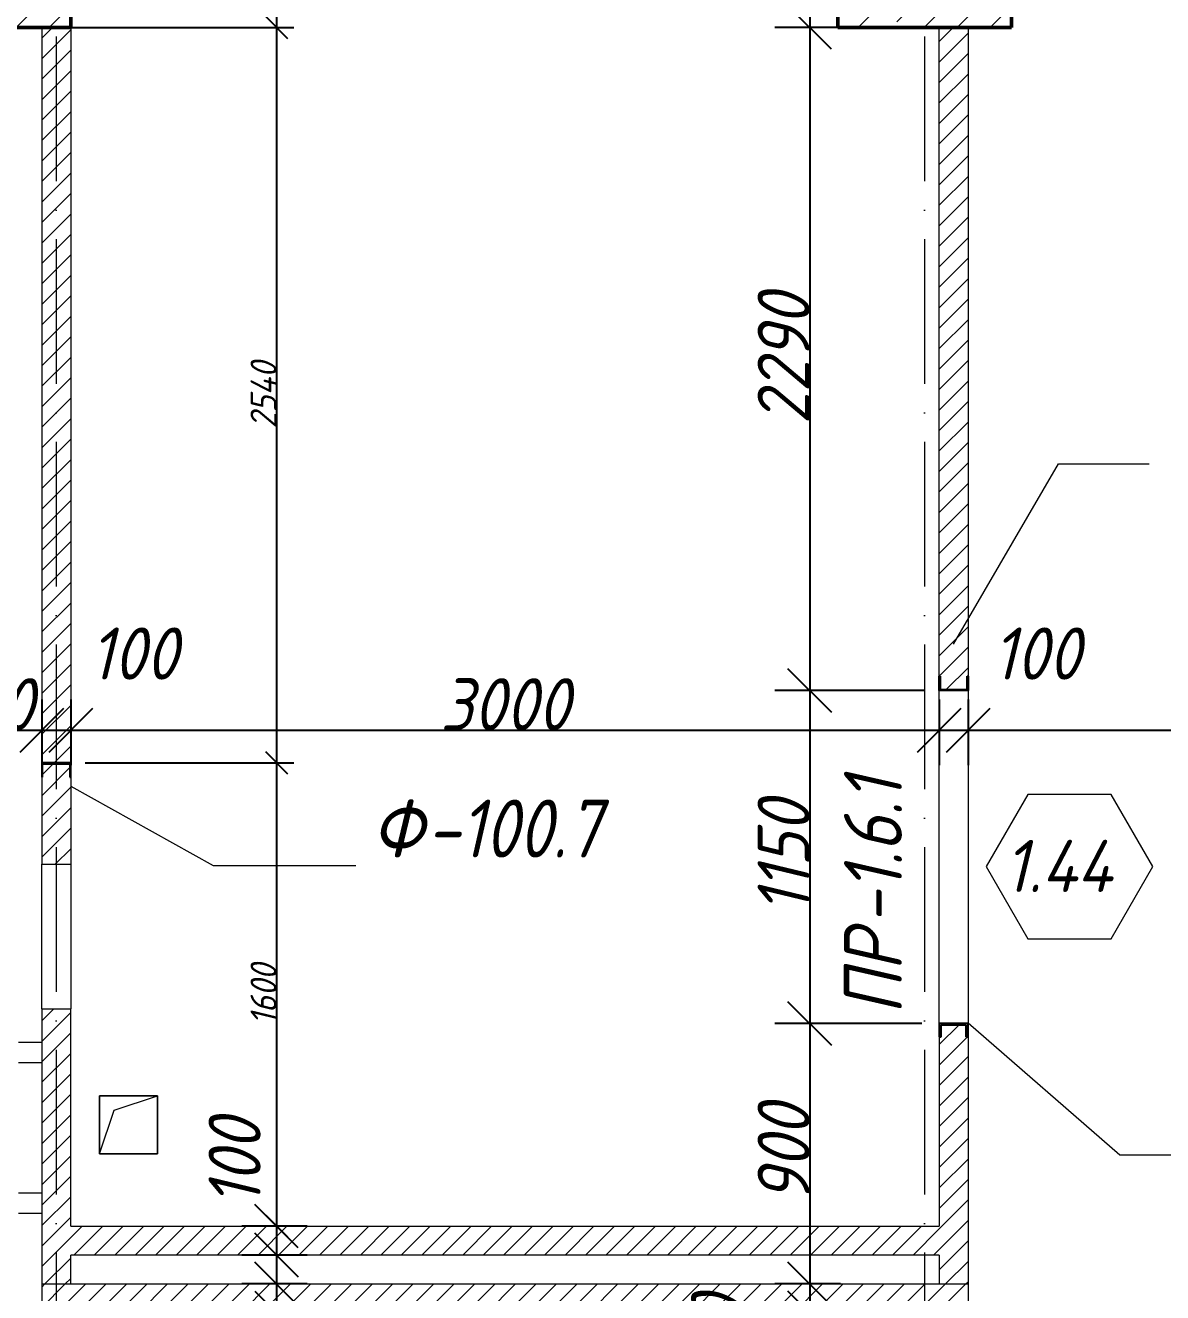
# Model space of a CAD drawing. Header units: millimetres. Extents: x -401725 to 250493, y 305116 to 802890.
# Drawn here: x -139157 to -135229, y 614468 to 618845 of the extents above; entities that cross this region are included whole.
import ezdxf

# ---------------------------------------------------------------- set-up
doc = ezdxf.new("R2010")
doc.units = ezdxf.units.MM
doc.linetypes.add('200_ШТРИХ_ш1п0_6_', pattern=[160, 100, -60])
doc.linetypes.add('50_200_ШТРИХ_1Т_ш5_п1_п1_', pattern=[700, 500, -100, 0, -100])
for name, color, linetype, lineweight in [('A-____-____-DIMS', 7, 'Continuous', 9), ('A-DOOR-____-IDEN', 7, 'Continuous', 9), ('A-FLOR-____-OTLN', 7, 'Continuous', 9), ('A-GENM-____-IDEN', 7, 'Continuous', 9), ('A-GENM-____-MCUT', 7, 'Continuous', 25), ('A-GENM-____-OTLN', 7, 'Continuous', 9), ('A-GENM-____-OTLN-1', 7, 'Continuous', 25), ('A-WALL-FNSH-MCUT-1', 7, 'Continuous', 9), ('S-COLS-____-MCUT', 7, 'Continuous', 50), ('S-COLS-____-OTLN', 7, 'Continuous', 9), ('S-GRID-____-OTLN-1', 7, '50_200_ШТРИХ_1Т_ш5_п1_п1_', 9)]:
    doc.layers.add(name, color=color, linetype=linetype, lineweight=lineweight)
for name, color, linetype, lineweight, true_color in [('A-DETL-____-OTLN-11', 7, '200_ШТРИХ_ш1п0_6_', 9, 0x000000), ('A-WALL-____-PATT-4', 9, 'Continuous', 9, 0x808080), ('I-WALL-____-OTLN-2', 7, 'Continuous', 9, 0x000000)]:
    doc.layers.add(name, color=color, linetype=linetype, lineweight=lineweight, true_color=true_color)
doc.styles.add('ISOCPEUR_I_10', font='isocpeui.ttf', dxfattribs={"width": 0.9, "height": 180})
doc.styles.add('ISOCPEUR_I_14', font='isocpeui.ttf', dxfattribs={"width": 0.9, "height": 180})
doc.styles.add('ISOCPEUR_I_2', font='isocpeui.ttf', dxfattribs={"width": 0.85, "height": 2.3})
doc.styles.add('ISOCPEUR_I_7', font='isocpeui.ttf', dxfattribs={"width": 0.9, "height": 90})
doc.dimstyles.new('ISO-1_8_0_9К_СРЕДНИЙ_Кладочные_2', dxfattribs={"dimscale": 304.8, "dimtxt": 89.638306, "dimasz": 0.246063, "dimexe": 0.19685, "dimexo": 0, "dimgap": 0, "dimtad": 1, "dimdec": 3, "dimrnd": 0.001, "dimdsep": 46, "dimtxsty": 'ISOCPEUR_I_7', "dimblk1": 'OBLIQUE', "dimblk2": 'OBLIQUE', "dimsah": 1, "dimcen": 0.09, "dimdle": 0.19685, "dimazin": 0, "dimtfac": 1, "dimtdec": 4, "dimtix": 1, "dimtmove": 1, "dimatfit": 3, "dimfxl": 1, "dimtvp": 1, "dimtolj": 1, "dimtzin": 0, "dimarcsym": 2})
doc.dimstyles.new('ISO-1_8_0_9К_СРЕДНИЙ_Кладочные_5', dxfattribs={"dimscale": 304.8, "dimtxt": 179.276612, "dimasz": 0.492126, "dimexe": 0.393701, "dimexo": 0, "dimgap": 0, "dimtad": 1, "dimdec": 3, "dimrnd": 0.001, "dimdsep": 46, "dimtxsty": 'ISOCPEUR_I_10', "dimblk1": 'OBLIQUE', "dimblk2": 'OBLIQUE', "dimsah": 1, "dimcen": 0.09, "dimdle": 0.393701, "dimazin": 0, "dimtfac": 1, "dimtdec": 4, "dimtix": 1, "dimtmove": 2, "dimatfit": 3, "dimfxl": 1, "dimtvp": 1, "dimtolj": 1, "dimtzin": 0, "dimarcsym": 2})
doc.dimstyles.new('ISO-1_8_0_9К_СРЕДНИЙ_Кладочные_8', dxfattribs={"dimscale": 304.8, "dimtxt": 179.276612, "dimasz": 0.492126, "dimexe": 0.393701, "dimexo": 0, "dimgap": 0, "dimtad": 1, "dimdec": 3, "dimrnd": 0.001, "dimdsep": 46, "dimtxsty": 'ISOCPEUR_I_14', "dimblk1": 'OBLIQUE', "dimblk2": 'OBLIQUE', "dimsah": 1, "dimcen": 0.09, "dimdle": 0.393701, "dimazin": 0, "dimtfac": 1, "dimtdec": 4, "dimtix": 1, "dimtmove": 0, "dimatfit": 3, "dimfxl": 1, "dimtvp": 1, "dimtolj": 1, "dimtzin": 0, "dimarcsym": 2})
doc.dimstyles.new('ISO-1_8_0_9К_СРЕДНИЙ_Кладочные_9', dxfattribs={"dimscale": 304.8, "dimtxt": 179.276612, "dimasz": 0.492126, "dimexe": 0.393701, "dimexo": 0, "dimgap": 0, "dimtad": 1, "dimdec": 3, "dimrnd": 0.001, "dimdsep": 46, "dimtxsty": 'ISOCPEUR_I_14', "dimblk1": 'OBLIQUE', "dimblk2": 'OBLIQUE', "dimsah": 1, "dimcen": 0.09, "dimdle": 0.393701, "dimazin": 0, "dimtfac": 1, "dimtdec": 4, "dimtix": 1, "dimtmove": 1, "dimatfit": 3, "dimfxl": 1, "dimtvp": 1, "dimtolj": 1, "dimtzin": 0, "dimarcsym": 2})
pattern_1 = [(45, (-175000.736, 544716.51), (-35.35534, 35.35534), [])]

# ---------------------------------------------------------------- blocks, each defined once
blk = doc.blocks.new('BSC_Колонна _Прямоугольная - 600х600-28080544-АР1_Кладочный план 1 этажа в осях 1-64_Ю-ЯЯ')
at = {"layer": 'S-COLS-____-OTLN'}
h = blk.add_hatch(dxfattribs=at)
h.set_pattern_fill('FP_94', color=256, style=0, pattern_type=2)
h.set_pattern_definition([(45, (-35700, -74421.04), (-114.04925, 114.04925), []), (45, (-35585.95, -74421.04), (-114.04925, 114.04925), [201.613, -40.323, 3.353, -36.97])])
h.paths.add_polyline_path([(-300, -300), (300, -300), (300, 300), (-300, 300)], flags=0)
at = {"layer": 'S-COLS-____-MCUT'}
for p, q in [((300, 300), (-300, 300)), ((-300, 300), (-300, -300)), ((300, -300), (300, 300)), ((-300, -300), (300, -300))]:
    blk.add_line(p, q, dxfattribs=at)
blk = doc.blocks.new('BSC_Колонна _Прямоугольная - 600х600-V98-АР1_Кладочный план 1 этажа в осях 1-64_Ю-ЯЯ')
at = {"layer": 'S-COLS-____-OTLN'}
h = blk.add_hatch(dxfattribs=at)
h.set_pattern_fill('FP_101', color=256, style=0, pattern_type=2)
h.set_pattern_definition([(45, (-38950, -74421.04), (-114.04925, 114.04925), []), (45, (-38835.95, -74421.04), (-114.04925, 114.04925), [201.613, -40.323, 3.353, -36.97])])
h.paths.add_polyline_path([(-300, -300), (300, -300), (300, 300), (-300, 300)], flags=0)
at = {"layer": 'S-COLS-____-MCUT'}
for p, q in [((300, 300), (-300, 300)), ((-300, 300), (-300, -300)), ((300, -300), (300, 300)), ((-300, -300), (300, -300))]:
    blk.add_line(p, q, dxfattribs=at)
blk = doc.blocks.new('154_Фахверк_СКБ_Швеллер - Тип_100_4830-28143655-АР1_Кладочный план 1 этажа в осях 1-64_Ю-ЯЯ')
at = {"layer": 'A-GENM-____-MCUT'}
for p, q in [((175, 50), (125, 50)), ((125, 50), (125, -50)), ((128, 47), (175, 47)), ((128, -47), (128, 47)), ((175, 47), (175, 50)), ((125, -50), (175, -50)), ((175, -47), (128, -47)), ((175, -50), (175, -47))]:
    blk.add_line(p, q, dxfattribs=at)
blk = doc.blocks.new('154_Фахверк_СКБ_Швеллер - Тип_100_4830-28147714-АР1_Кладочный план 1 этажа в осях 1-64_Ю-ЯЯ')
at = {"layer": 'A-GENM-____-MCUT'}
for p, q in [((125, 50), (175, 50)), ((125, -50), (125, 50)), ((128, 47), (128, -47)), ((175, 47), (128, 47)), ((175, 50), (175, 47)), ((175, -50), (125, -50)), ((128, -47), (175, -47)), ((175, -47), (175, -50))]:
    blk.add_line(p, q, dxfattribs=at)
blk = doc.blocks.new('154_Стойка_СКБ_Швеллер - СМ-2230_100-28218823-АР1_Кладочный план 1 этажа в осях 1-64_Ю-ЯЯ')
at = {"layer": 'A-GENM-____-MCUT'}
for p, q in [((171, 50), (125, 50)), ((125, 50), (125, -50)), ((171, 42.4), (171, 50)), ((129.5, 42.4), (171, 42.4)), ((129.5, -42.4), (129.5, 42.4)), ((171, -42.4), (129.5, -42.4)), ((171, -50), (171, -42.4)), ((125, -50), (171, -50))]:
    blk.add_line(p, q, dxfattribs=at)
blk = doc.blocks.new('AR_Отверстие прямоугольное _в плите_ - AR_Отверстие прямоугольное _в плите_-30459597-АР1_Кладочный план 1 этажа в осях 1-64_Ю-ЯЯ')
at = {"layer": 'A-GENM-____-OTLN'}
for p, q in [((100, 100), (-100, 100)), ((-100, 100), (-100, -100)), ((-50, 50), (100, 100)), ((100, -100), (100, 100)), ((-100, -100), (-50, 50)), ((-100, -100), (100, -100))]:
    blk.add_line(p, q, dxfattribs=at)
blk = doc.blocks.new('Марка проема - марка проема-27336095-АР1_Кладочный план 1 этажа в осях 1-64_Ю-ЯЯ')
at = {"layer": 'A-DOOR-____-IDEN'}
for p, q in [((-1.439, 0.159), (-2.877, -2.333)), ((1.439, 0.159), (-1.439, 0.159)), ((2.877, -2.333), (1.439, 0.159)), ((-2.877, -2.333), (-1.439, -4.825)), ((1.439, -4.825), (2.877, -2.333)), ((-1.439, -4.825), (1.439, -4.825))]:
    blk.add_line(p, q, dxfattribs=at)
blk = doc.blocks.new('_Oblique')
at = {"color": 0, "linetype": 'ByBlock', "lineweight": -2}
blk.add_line((-0.5, -0.5), (0.5, 0.5), dxfattribs=at)
blk = doc.blocks.new('*D12616')
at = {"layer": 'A-____-____-DIMS', "color": 0, "lineweight": -2, "transparency": 16777216}
for p, q in [((-138289.5, 619297.6), (-138289.5, 618777.6)), ((-138183.4, 619237.6), (-138349.5, 619237.6)), ((-139000.7, 618837.6), (-138229.5, 618837.6))]:
    blk.add_line(p, q, dxfattribs=at)
at = {"layer": 'Defpoints', "color": 0, "transparency": 16777216}
for p in [(-138183.4, 619237.6), (-139000.7, 618837.6), (-138289.5, 618837.6)]:
    blk.add_point(p, dxfattribs=at)
at = {"layer": 'A-____-____-DIMS', "color": 0, "lineweight": -2, "transparency": 16777216, "xscale": 75, "yscale": 75, "zscale": 75}
for p, rotation in [((-138289.5, 619237.6), 90), ((-138289.5, 618837.6), 270)]:
    blk.add_blockref('_Oblique', p, dxfattribs=dict(at, rotation=rotation))
at = {"layer": 'A-____-____-DIMS', "color": 0, "transparency": 16777216, "insert": (-138334.5, 619037.6), "char_height": 90, "width": 426.127, "attachment_point": 5, "rotation": 90, "style": 'ISOCPEUR_I_7'}
blk.add_mtext('\\A1;400', dxfattribs=at)
blk = doc.blocks.new('*D12617')
at = {"layer": 'A-____-____-DIMS', "color": 0, "lineweight": -2, "transparency": 16777216}
for p, q in [((-138289.5, 618897.6), (-138289.5, 616237.6)), ((-139000.7, 618837.6), (-138229.5, 618837.6)), ((-138950.7, 616297.6), (-138229.5, 616297.6))]:
    blk.add_line(p, q, dxfattribs=at)
at = {"layer": 'Defpoints', "color": 0, "transparency": 16777216}
for p in [(-139000.7, 618837.6), (-138950.7, 616297.6), (-138289.5, 616297.6)]:
    blk.add_point(p, dxfattribs=at)
at = {"layer": 'A-____-____-DIMS', "color": 0, "lineweight": -2, "transparency": 16777216, "xscale": 75, "yscale": 75, "zscale": 75}
for p, rotation in [((-138289.5, 618837.6), 90), ((-138289.5, 616297.6), 270)]:
    blk.add_blockref('_Oblique', p, dxfattribs=dict(at, rotation=rotation))
at = {"layer": 'A-____-____-DIMS', "color": 0, "transparency": 16777216, "insert": (-138334.5, 617567.6), "char_height": 90, "width": 562.653, "attachment_point": 5, "rotation": 90, "style": 'ISOCPEUR_I_7'}
blk.add_mtext('\\A1;2540', dxfattribs=at)
blk = doc.blocks.new('*D12618')
at = {"layer": 'A-____-____-DIMS', "color": 0, "lineweight": -2, "transparency": 16777216}
for p, q in [((-138289.5, 616357.6), (-138289.5, 614637.6)), ((-138950.7, 616297.6), (-138229.5, 616297.6)), ((-138183.4, 614697.6), (-138349.5, 614697.6))]:
    blk.add_line(p, q, dxfattribs=at)
at = {"layer": 'Defpoints', "color": 0, "transparency": 16777216}
for p in [(-138950.7, 616297.6), (-138289.5, 614697.6), (-138183.4, 614697.6)]:
    blk.add_point(p, dxfattribs=at)
at = {"layer": 'A-____-____-DIMS', "color": 0, "lineweight": -2, "transparency": 16777216, "xscale": 75, "yscale": 75, "zscale": 75}
for p, rotation in [((-138289.5, 616297.6), 90), ((-138289.5, 614697.6), 270)]:
    blk.add_blockref('_Oblique', p, dxfattribs=dict(at, rotation=rotation))
at = {"layer": 'A-____-____-DIMS', "color": 0, "transparency": 16777216, "insert": (-138334.5, 615497.6), "char_height": 90, "width": 504.733, "attachment_point": 5, "rotation": 90, "style": 'ISOCPEUR_I_7'}
blk.add_mtext('\\A1;1600', dxfattribs=at)
blk = doc.blocks.new('*D12619')
at = {"layer": 'A-____-____-DIMS', "color": 0, "lineweight": -2, "transparency": 16777216}
for p, q in [((-138289.5, 614817.6), (-138289.5, 614477.6)), ((-138183.4, 614697.6), (-138409.5, 614697.6)), ((-138183.4, 614597.6), (-138409.5, 614597.6))]:
    blk.add_line(p, q, dxfattribs=at)
at = {"layer": 'Defpoints', "color": 0, "transparency": 16777216}
for p in [(-138183.4, 614697.6), (-138289.5, 614597.6), (-138183.4, 614597.6)]:
    blk.add_point(p, dxfattribs=at)
at = {"layer": 'A-____-____-DIMS', "color": 0, "lineweight": -2, "transparency": 16777216, "xscale": 150, "yscale": 150, "zscale": 150}
for p, rotation in [((-138289.5, 614697.6), 90), ((-138289.5, 614597.6), 270)]:
    blk.add_blockref('_Oblique', p, dxfattribs=dict(at, rotation=rotation))
at = {"layer": 'A-____-____-DIMS', "color": 0, "transparency": 16777216, "insert": (-138524.6, 614766.3), "char_height": 180, "width": 368.207, "attachment_point": 1, "rotation": 90, "line_spacing_factor": 1.149209, "style": 'ISOCPEUR_I_10'}
blk.add_mtext('\\A1;100', dxfattribs=at)
blk = doc.blocks.new('*D12620')
at = {"layer": 'A-____-____-DIMS', "color": 0, "lineweight": -2, "transparency": 16777216}
for p, q in [((-138289.5, 614717.6), (-138289.5, 614377.6)), ((-138183.4, 614597.6), (-138409.5, 614597.6)), ((-138183.4, 614497.6), (-138409.5, 614497.6))]:
    blk.add_line(p, q, dxfattribs=at)
at = {"layer": 'Defpoints', "color": 0, "transparency": 16777216}
for p in [(-138183.4, 614597.6), (-138289.5, 614497.6), (-138183.4, 614497.6)]:
    blk.add_point(p, dxfattribs=at)
at = {"layer": 'A-____-____-DIMS', "color": 0, "lineweight": -2, "transparency": 16777216, "xscale": 150, "yscale": 150, "zscale": 150}
for p, rotation in [((-138289.5, 614597.6), 90), ((-138289.5, 614497.6), 270)]:
    blk.add_blockref('_Oblique', p, dxfattribs=dict(at, rotation=rotation))
at = {"layer": 'A-____-____-DIMS', "color": 0, "transparency": 16777216, "insert": (-138217.9, 613940.8), "char_height": 180, "width": 368.207, "attachment_point": 1, "rotation": 90, "line_spacing_factor": 1.149209, "style": 'ISOCPEUR_I_10'}
blk.add_mtext('\\A1;100', dxfattribs=at)
blk = doc.blocks.new('*D12621')
at = {"layer": 'A-____-____-DIMS', "color": 0, "lineweight": -2, "transparency": 16777216}
for p, q in [((-138289.5, 614617.6), (-138289.5, 614277.6)), ((-138183.4, 614497.6), (-138409.5, 614497.6)), ((-138183.4, 614397.6), (-138409.5, 614397.6))]:
    blk.add_line(p, q, dxfattribs=at)
at = {"layer": 'Defpoints', "color": 0, "transparency": 16777216}
for p in [(-138183.4, 614497.6), (-138289.5, 614397.6), (-138183.4, 614397.6)]:
    blk.add_point(p, dxfattribs=at)
at = {"layer": 'A-____-____-DIMS', "color": 0, "lineweight": -2, "transparency": 16777216, "xscale": 150, "yscale": 150, "zscale": 150}
for p, rotation in [((-138289.5, 614497.6), 90), ((-138289.5, 614397.6), 270)]:
    blk.add_blockref('_Oblique', p, dxfattribs=dict(at, rotation=rotation))
at = {"layer": 'A-____-____-DIMS', "color": 0, "transparency": 16777216, "insert": (-138524.6, 614011.4), "char_height": 180, "width": 368.207, "attachment_point": 1, "rotation": 90, "line_spacing_factor": 1.149209, "style": 'ISOCPEUR_I_10'}
blk.add_mtext('\\A1;100', dxfattribs=at)
blk = doc.blocks.new('*D13205')
at = {"layer": 'A-____-____-DIMS', "color": 0, "lineweight": -2, "transparency": 16777216}
for p, q in [((-139500.7, 616516.1), (-139500.7, 616290)), ((-139100.7, 616516.1), (-139100.7, 616290)), ((-139620.7, 616410), (-138980.7, 616410))]:
    blk.add_line(p, q, dxfattribs=at)
at = {"layer": 'Defpoints', "color": 0, "transparency": 16777216}
for p in [(-139500.7, 616516.1), (-139100.7, 616516.1), (-139100.7, 616410)]:
    blk.add_point(p, dxfattribs=at)
at = {"layer": 'A-____-____-DIMS', "color": 0, "lineweight": -2, "transparency": 16777216, "xscale": 150, "yscale": 150, "zscale": 150, "rotation": 180}
blk.add_blockref('_Oblique', (-139500.7, 616410), dxfattribs=at)
at = {"layer": 'A-____-____-DIMS', "color": 0, "lineweight": -2, "transparency": 16777216, "xscale": 150, "yscale": 150, "zscale": 150}
blk.add_blockref('_Oblique', (-139100.7, 616410), dxfattribs=at)
at = {"layer": 'A-____-____-DIMS', "color": 0, "transparency": 16777216, "insert": (-139300.7, 616500), "char_height": 180, "width": 426.127, "attachment_point": 5, "style": 'ISOCPEUR_I_14'}
blk.add_mtext('\\A1;400', dxfattribs=at)
blk = doc.blocks.new('*D13206')
at = {"layer": 'A-____-____-DIMS', "color": 0, "lineweight": -2, "transparency": 16777216}
for p, q in [((-139100.7, 616516.1), (-139100.7, 616290)), ((-139000.7, 616516.1), (-139000.7, 616290)), ((-139220.7, 616410), (-138880.7, 616410))]:
    blk.add_line(p, q, dxfattribs=at)
at = {"layer": 'Defpoints', "color": 0, "transparency": 16777216}
for p in [(-139100.7, 616516.1), (-139000.7, 616516.1), (-139000.7, 616410)]:
    blk.add_point(p, dxfattribs=at)
at = {"layer": 'A-____-____-DIMS', "color": 0, "lineweight": -2, "transparency": 16777216, "xscale": 150, "yscale": 150, "zscale": 150, "rotation": 180}
blk.add_blockref('_Oblique', (-139100.7, 616410), dxfattribs=at)
at = {"layer": 'A-____-____-DIMS', "color": 0, "lineweight": -2, "transparency": 16777216, "xscale": 150, "yscale": 150, "zscale": 150}
blk.add_blockref('_Oblique', (-139000.7, 616410), dxfattribs=at)
at = {"layer": 'A-____-____-DIMS', "color": 0, "transparency": 16777216, "insert": (-138934.4, 616765.2), "char_height": 180, "width": 368.207, "attachment_point": 1, "line_spacing_factor": 1.149209, "style": 'ISOCPEUR_I_14'}
blk.add_mtext('\\A1;100', dxfattribs=at)
blk = doc.blocks.new('*D13207')
at = {"layer": 'A-____-____-DIMS', "color": 0, "lineweight": -2, "transparency": 16777216}
for p, q in [((-139000.7, 616516.1), (-139000.7, 616290)), ((-136000.7, 616516.1), (-136000.7, 616290)), ((-139120.7, 616410), (-135880.7, 616410))]:
    blk.add_line(p, q, dxfattribs=at)
at = {"layer": 'Defpoints', "color": 0, "transparency": 16777216}
for p in [(-139000.7, 616516.1), (-136000.7, 616516.1), (-136000.7, 616410)]:
    blk.add_point(p, dxfattribs=at)
at = {"layer": 'A-____-____-DIMS', "color": 0, "lineweight": -2, "transparency": 16777216, "xscale": 150, "yscale": 150, "zscale": 150, "rotation": 180}
blk.add_blockref('_Oblique', (-139000.7, 616410), dxfattribs=at)
at = {"layer": 'A-____-____-DIMS', "color": 0, "lineweight": -2, "transparency": 16777216, "xscale": 150, "yscale": 150, "zscale": 150}
blk.add_blockref('_Oblique', (-136000.7, 616410), dxfattribs=at)
at = {"layer": 'A-____-____-DIMS', "color": 0, "transparency": 16777216, "insert": (-137500.7, 616500), "char_height": 180, "width": 546.104, "attachment_point": 5, "style": 'ISOCPEUR_I_14'}
blk.add_mtext('\\A1;3000', dxfattribs=at)
blk = doc.blocks.new('*D13208')
at = {"layer": 'A-____-____-DIMS', "color": 0, "lineweight": -2, "transparency": 16777216}
for p, q in [((-136000.7, 616516.1), (-136000.7, 616290)), ((-135900.7, 616516.1), (-135900.7, 616290)), ((-136120.7, 616410), (-135780.7, 616410))]:
    blk.add_line(p, q, dxfattribs=at)
at = {"layer": 'Defpoints', "color": 0, "transparency": 16777216}
for p in [(-136000.7, 616516.1), (-135900.7, 616516.1), (-135900.7, 616410)]:
    blk.add_point(p, dxfattribs=at)
at = {"layer": 'A-____-____-DIMS', "color": 0, "lineweight": -2, "transparency": 16777216, "xscale": 150, "yscale": 150, "zscale": 150, "rotation": 180}
blk.add_blockref('_Oblique', (-136000.7, 616410), dxfattribs=at)
at = {"layer": 'A-____-____-DIMS', "color": 0, "lineweight": -2, "transparency": 16777216, "xscale": 150, "yscale": 150, "zscale": 150}
blk.add_blockref('_Oblique', (-135900.7, 616410), dxfattribs=at)
at = {"layer": 'A-____-____-DIMS', "color": 0, "transparency": 16777216, "insert": (-135816.1, 616765.2), "char_height": 180, "width": 368.207, "attachment_point": 1, "line_spacing_factor": 1.149209, "style": 'ISOCPEUR_I_14'}
blk.add_mtext('\\A1;100', dxfattribs=at)
blk = doc.blocks.new('*D13209')
at = {"layer": 'A-____-____-DIMS', "color": 0, "lineweight": -2, "transparency": 16777216}
for p, q in [((-135900.7, 616516.1), (-135900.7, 616290)), ((-133050.7, 616516.1), (-133050.7, 616290)), ((-136020.7, 616410), (-132930.7, 616410))]:
    blk.add_line(p, q, dxfattribs=at)
at = {"layer": 'Defpoints', "color": 0, "transparency": 16777216}
for p in [(-135900.7, 616516.1), (-133050.7, 616516.1), (-133050.7, 616410)]:
    blk.add_point(p, dxfattribs=at)
at = {"layer": 'A-____-____-DIMS', "color": 0, "lineweight": -2, "transparency": 16777216, "xscale": 150, "yscale": 150, "zscale": 150, "rotation": 180}
blk.add_blockref('_Oblique', (-135900.7, 616410), dxfattribs=at)
at = {"layer": 'A-____-____-DIMS', "color": 0, "lineweight": -2, "transparency": 16777216, "xscale": 150, "yscale": 150, "zscale": 150}
blk.add_blockref('_Oblique', (-133050.7, 616410), dxfattribs=at)
at = {"layer": 'A-____-____-DIMS', "color": 0, "transparency": 16777216, "insert": (-134475.7, 616500), "char_height": 180, "width": 546.104, "attachment_point": 5, "style": 'ISOCPEUR_I_14'}
blk.add_mtext('\\A1;2850', dxfattribs=at)
blk = doc.blocks.new('*D13242')
at = {"layer": 'A-____-____-DIMS', "color": 0, "lineweight": -2, "transparency": 16777216}
for p, q in [((-136447.9, 618957.6), (-136447.9, 616427.6)), ((-136350.7, 618837.6), (-136567.9, 618837.6)), ((-136050.7, 616547.6), (-136567.9, 616547.6))]:
    blk.add_line(p, q, dxfattribs=at)
at = {"layer": 'Defpoints', "color": 0, "transparency": 16777216}
for p in [(-136350.7, 618837.6), (-136447.9, 616547.6), (-136050.7, 616547.6)]:
    blk.add_point(p, dxfattribs=at)
at = {"layer": 'A-____-____-DIMS', "color": 0, "lineweight": -2, "transparency": 16777216, "xscale": 150, "yscale": 150, "zscale": 150}
for p, rotation in [((-136447.9, 618837.6), 90), ((-136447.9, 616547.6), 270)]:
    blk.add_blockref('_Oblique', p, dxfattribs=dict(at, rotation=rotation))
at = {"layer": 'A-____-____-DIMS', "color": 0, "transparency": 16777216, "insert": (-136537.9, 617692.6), "char_height": 180, "width": 546.104, "attachment_point": 5, "rotation": 90, "style": 'ISOCPEUR_I_14'}
blk.add_mtext('\\A1;2290', dxfattribs=at)
blk = doc.blocks.new('*D13243')
at = {"layer": 'A-____-____-DIMS', "color": 0, "lineweight": -2, "transparency": 16777216}
for p, q in [((-136447.9, 616667.6), (-136447.9, 615277.6)), ((-136050.7, 616547.6), (-136567.9, 616547.6)), ((-136060.7, 615397.6), (-136567.9, 615397.6))]:
    blk.add_line(p, q, dxfattribs=at)
at = {"layer": 'Defpoints', "color": 0, "transparency": 16777216}
for p in [(-136050.7, 616547.6), (-136447.9, 615397.6), (-136060.7, 615397.6)]:
    blk.add_point(p, dxfattribs=at)
at = {"layer": 'A-____-____-DIMS', "color": 0, "lineweight": -2, "transparency": 16777216, "xscale": 150, "yscale": 150, "zscale": 150}
for p, rotation in [((-136447.9, 616547.6), 90), ((-136447.9, 615397.6), 270)]:
    blk.add_blockref('_Oblique', p, dxfattribs=dict(at, rotation=rotation))
at = {"layer": 'A-____-____-DIMS', "color": 0, "transparency": 16777216, "insert": (-136537.9, 615972.6), "char_height": 180, "width": 463.361, "attachment_point": 5, "rotation": 90, "style": 'ISOCPEUR_I_14'}
blk.add_mtext('\\A1;1150', dxfattribs=at)
blk = doc.blocks.new('*D13244')
at = {"layer": 'A-____-____-DIMS', "color": 0, "lineweight": -2, "transparency": 16777216}
for p, q in [((-136447.9, 615517.6), (-136447.9, 614377.6)), ((-136060.7, 615397.6), (-136567.9, 615397.6)), ((-136341.8, 614497.6), (-136567.9, 614497.6))]:
    blk.add_line(p, q, dxfattribs=at)
at = {"layer": 'Defpoints', "color": 0, "transparency": 16777216}
for p in [(-136060.7, 615397.6), (-136447.9, 614497.6), (-136341.8, 614497.6)]:
    blk.add_point(p, dxfattribs=at)
at = {"layer": 'A-____-____-DIMS', "color": 0, "lineweight": -2, "transparency": 16777216, "xscale": 150, "yscale": 150, "zscale": 150}
for p, rotation in [((-136447.9, 615397.6), 90), ((-136447.9, 614497.6), 270)]:
    blk.add_blockref('_Oblique', p, dxfattribs=dict(at, rotation=rotation))
at = {"layer": 'A-____-____-DIMS', "color": 0, "transparency": 16777216, "insert": (-136537.9, 614947.6), "char_height": 180, "width": 409.578, "attachment_point": 5, "rotation": 90, "style": 'ISOCPEUR_I_14'}
blk.add_mtext('\\A1;900', dxfattribs=at)
blk = doc.blocks.new('*D13245')
at = {"layer": 'A-____-____-DIMS', "color": 0, "lineweight": -2, "transparency": 16777216}
for p, q in [((-136447.9, 614617.6), (-136447.9, 614277.6)), ((-136341.8, 614497.6), (-136567.9, 614497.6)), ((-136341.8, 614397.6), (-136567.9, 614397.6)), ((-136447.9, 614220.7), (-136447.9, 614397.6)), ((-136597.9, 614220.7), (-136447.9, 614220.7))]:
    blk.add_line(p, q, dxfattribs=at)
at = {"layer": 'Defpoints', "color": 0, "transparency": 16777216}
for p in [(-136341.8, 614497.6), (-136447.9, 614397.6), (-136341.8, 614397.6)]:
    blk.add_point(p, dxfattribs=at)
at = {"layer": 'A-____-____-DIMS', "color": 0, "lineweight": -2, "transparency": 16777216, "xscale": 150, "yscale": 150, "zscale": 150}
for p, rotation in [((-136447.9, 614497.6), 90), ((-136447.9, 614397.6), 270)]:
    blk.add_blockref('_Oblique', p, dxfattribs=dict(at, rotation=rotation))
at = {"layer": 'A-____-____-DIMS', "color": 0, "transparency": 16777216, "insert": (-136858.1, 614156.6), "char_height": 180, "width": 368.207, "attachment_point": 1, "rotation": 90, "line_spacing_factor": 1.149209, "style": 'ISOCPEUR_I_14'}
blk.add_mtext('\\A1;100', dxfattribs=at)
blk = doc.blocks.new('*D13246')
at = {"layer": 'A-____-____-DIMS', "color": 0, "lineweight": -2, "transparency": 16777216}
for p, q in [((-136447.9, 614517.6), (-136447.9, 612777.6)), ((-136341.8, 614397.6), (-136567.9, 614397.6)), ((-136000.7, 612897.6), (-136567.9, 612897.6))]:
    blk.add_line(p, q, dxfattribs=at)
at = {"layer": 'Defpoints', "color": 0, "transparency": 16777216}
for p in [(-136341.8, 614397.6), (-136447.9, 612897.6), (-136000.7, 612897.6)]:
    blk.add_point(p, dxfattribs=at)
at = {"layer": 'A-____-____-DIMS', "color": 0, "lineweight": -2, "transparency": 16777216, "xscale": 150, "yscale": 150, "zscale": 150}
for p, rotation in [((-136447.9, 614397.6), 90), ((-136447.9, 612897.6), 270)]:
    blk.add_blockref('_Oblique', p, dxfattribs=dict(at, rotation=rotation))
at = {"layer": 'A-____-____-DIMS', "color": 0, "transparency": 16777216, "insert": (-136537.9, 613647.6), "char_height": 180, "width": 504.733, "attachment_point": 5, "rotation": 90, "style": 'ISOCPEUR_I_14'}
blk.add_mtext('\\A1;1500', dxfattribs=at)

msp = doc.modelspace()

# ---------------------------------------------------------------- hatches: boundary and pattern name
at = {"layer": 'A-WALL-____-PATT-4'}
h = msp.add_hatch(dxfattribs=at)
h.set_pattern_fill('FP_5', color=256, style=0, pattern_type=2)
h.set_pattern_definition(pattern_1)
h.paths.add_polyline_path([(-139100.7357, 614497.5526), (-139000.7357, 614497.5526), (-139000.7357, 615447.5526), (-139100.7357, 615447.5526), (-139100.7357, 614857.3502)], flags=0)
h.paths.add_polyline_path([(-139003.7357, 615947.5526), (-139000.7357, 615947.5526), (-139000.7357, 616247.5526), (-139003.7357, 616247.5526), (-139003.7357, 616294.5526), (-139097.7357, 616294.5526), (-139097.7357, 616247.5526), (-139100.7357, 616247.5526), (-139100.7357, 615947.5526), (-139097.7357, 615947.5526)], flags=0)
h.paths.add_polyline_path([(-139097.7357, 616297.5526), (-139000.7357, 616297.5526), (-139000.7357, 618837.5526), (-139100.7357, 618837.5526), (-139100.7357, 616297.5526)], flags=0)
h = msp.add_hatch(dxfattribs=at)
h.set_pattern_fill('FP_5', color=256, style=0, pattern_type=2)
h.set_pattern_definition(pattern_1)
h.paths.add_polyline_path([(-135900.7357, 614497.5526), (-135900.7357, 615351.5526), (-135908.3357, 615351.5526), (-135908.3357, 615393.0526), (-135993.1357, 615393.0526), (-135993.1357, 615351.5526), (-136000.7357, 615351.5526), (-136000.7357, 614497.5526)], flags=0)
h.paths.add_polyline_path([(-135997.7357, 616550.5526), (-135903.7357, 616550.5526), (-135902.9195, 616597.5526), (-135900.7357, 616597.5526), (-135900.7357, 618837.2051), (-136000.7357, 618837.2051), (-136000.7357, 616597.5526), (-135997.7357, 616597.5526)], flags=0)
h = msp.add_hatch(dxfattribs=at)
h.set_pattern_fill('FP_5', color=256, style=0, pattern_type=2)
h.set_pattern_definition(pattern_1)
h.paths.add_polyline_path([(-139000.7357, 614597.5526), (-136000.7357, 614597.5526), (-136000.7357, 614697.5526), (-139000.7357, 614697.5526)], flags=0)
h = msp.add_hatch(dxfattribs=at)
h.set_pattern_fill('FP_5', color=256, style=0, pattern_type=2)
h.set_pattern_definition(pattern_1)
h.paths.add_polyline_path([(-136000.7357, 614397.5526), (-135900.7357, 614397.5526), (-135900.7357, 614497.5526), (-139100.7357, 614497.5526), (-139100.7357, 614397.5526), (-136131.0645, 614397.5526)], flags=0)

# ---------------------------------------------------------------- linework, layer by layer
at = {"layer": 'A-DETL-____-OTLN-11'}
for p, q in [((-139500.7357, 615332.5526), (-139100.7357, 615332.5526)), ((-139500.7357, 615262.5526), (-139100.7357, 615262.5526)), ((-139500.7357, 614812.5526), (-139100.7357, 614812.5526)), ((-139500.7357, 614742.5526), (-139100.7357, 614742.5526))]:
    msp.add_line(p, q, dxfattribs=at)
at = {"layer": 'A-FLOR-____-OTLN'}
for p, q in [((-135750.7357, 618837.2051), (-135900.7357, 618837.2051)), ((-138900.7357, 615147.5526), (-138700.7357, 615147.5526)), ((-138900.7357, 614947.5526), (-138900.7357, 615147.5526)), ((-138700.7357, 615147.5526), (-138700.7357, 614947.5526)), ((-138700.7357, 614947.5526), (-138900.7357, 614947.5526))]:
    msp.add_line(p, q, dxfattribs=at)
at = {"layer": 'A-GENM-____-IDEN'}
for p, q in [((-135950.7357, 616707.5526), (-135588.2357, 617329.9212)), ((-135588.2357, 617329.9212), (-135275.7357, 617329.9212)), ((-139000.7357, 616217.5526), (-138508.2256, 615943.5699)), ((-138508.2256, 615943.5699), (-138015.7154, 615943.5699)), ((-135900.7357, 615399.5526), (-135376.6174, 614943.3962)), ((-135376.6174, 614943.3962), (-134973.2248, 614943.3962))]:
    msp.add_line(p, q, dxfattribs=at)
at = {"layer": 'A-WALL-FNSH-MCUT-1'}
for p, q in [((-139100.7357, 618837.5526), (-139100.7357, 616297.5526)), ((-139000.7357, 618837.5526), (-139000.7357, 616297.5526)), ((-136000.7357, 616597.5526), (-136000.7357, 618837.2051)), ((-136000.7357, 618837.2051), (-135900.7357, 618837.2051)), ((-135900.7357, 618837.2051), (-135900.7357, 616597.5526)), ((-139100.7357, 616247.5526), (-139100.7357, 615947.5526)), ((-139000.7357, 616247.5526), (-139000.7357, 615947.5526)), ((-139100.7357, 615947.5526), (-139000.7357, 615947.5526)), ((-139100.7357, 615447.5526), (-139000.7357, 615447.5526)), ((-139100.7357, 615447.5526), (-139100.7357, 613247.5526)), ((-139000.7357, 614697.5526), (-139000.7357, 615447.5526)), ((-136000.7357, 615351.5526), (-136000.7357, 614697.5526)), ((-135900.7357, 615351.5526), (-135900.7357, 612897.5526)), ((-139000.7357, 614697.5526), (-136000.7357, 614697.5526)), ((-139000.7357, 614497.5526), (-139000.7357, 614597.5526)), ((-136000.7357, 614597.5526), (-139000.7357, 614597.5526)), ((-136000.7357, 614597.5526), (-136000.7357, 614497.5526)), ((-139100.7357, 614497.5526), (-136000.7357, 614497.5526)), ((-136000.7357, 614497.5526), (-135900.7357, 614497.5526))]:
    msp.add_line(p, q, dxfattribs=at)
at = {"layer": 'I-WALL-____-OTLN-2'}
for p, q in [((-136000.7357, 615397.5526), (-136000.7357, 616547.5526)), ((-135900.7357, 616547.5526), (-135900.7357, 615397.5526)), ((-139100.7357, 615447.5526), (-139100.7357, 615947.5526)), ((-139000.7357, 615947.5526), (-139000.7357, 615447.5526))]:
    msp.add_line(p, q, dxfattribs=at)
at = {"layer": 'S-GRID-____-OTLN-1'}
for p, q in [((-139050.7357, 635609.362), (-139050.7357, 597608.0984)), ((-136050.7357, 635609.362), (-136050.7357, 597608.0984))]:
    msp.add_line(p, q, dxfattribs=at)

# ---------------------------------------------------------------- block references
at = {"layer": 'A-DOOR-____-IDEN', "xscale": 99.99999999999993, "yscale": 99.99999999999993, "zscale": 99.99999999999993}
msp.add_blockref('Марка проема - марка проема-27336095-АР1_Кладочный план 1 этажа в осях 1-64_Ю-ЯЯ', (-135550.7357, 616172.5526), dxfattribs=at)
at = {"layer": 'A-GENM-____-OTLN'}
msp.add_blockref('AR_Отверстие прямоугольное _в плите_ - AR_Отверстие прямоугольное _в плите_-30459597-АР1_Кладочный план 1 этажа в осях 1-64_Ю-ЯЯ', (-138800.7357, 615047.5526), dxfattribs=at)
at = {"layer": 'A-GENM-____-OTLN-1'}
for name, p, rotation in [('154_Фахверк_СКБ_Швеллер - Тип_100_4830-28147714-АР1_Кладочный план 1 этажа в осях 1-64_Ю-ЯЯ', (-135950.7357, 616422.5526), 89.9999999999999), ('154_Фахверк_СКБ_Швеллер - Тип_100_4830-28143655-АР1_Кладочный план 1 этажа в осях 1-64_Ю-ЯЯ', (-139050.7357, 616422.5526), 269.9999999999999), ('154_Стойка_СКБ_Швеллер - СМ-2230_100-28218823-АР1_Кладочный план 1 этажа в осях 1-64_Ю-ЯЯ', (-135950.7357, 615522.5526), 269.9999999999999)]:
    msp.add_blockref(name, p, dxfattribs=dict(at, rotation=rotation))
at = {"layer": 'S-COLS-____-OTLN'}
for name, p in [('BSC_Колонна _Прямоугольная - 600х600-28080544-АР1_Кладочный план 1 этажа в осях 1-64_Ю-ЯЯ', (-139300.7357, 619137.5526)), ('BSC_Колонна _Прямоугольная - 600х600-V98-АР1_Кладочный план 1 этажа в осях 1-64_Ю-ЯЯ', (-136050.7357, 619137.5526))]:
    msp.add_blockref(name, p, dxfattribs=at)

# ---------------------------------------------------------------- texts
at = {"layer": 'A-DOOR-____-IDEN', "char_height": 200, "attachment_point": 1, "rotation": 90, "style": 'ISOCPEUR_I_2'}
for s, insert, width in [('-1.6.1', (-136329.2552, 615738.1947), 692.658), ('ПР', (-136329.2552, 615428.6322), 375.18975)]:
    msp.add_mtext(s, dxfattribs=dict(at, insert=insert, width=width))
at = {"layer": 'A-DOOR-____-IDEN', "insert": (-135775.9248, 616031.3721), "char_height": 180, "width": 497.847937, "attachment_point": 1, "style": 'ISOCPEUR_I_14'}
msp.add_mtext('1.44', dxfattribs=at)
at = {"layer": 'A-GENM-____-IDEN', "char_height": 200, "attachment_point": 1, "style": 'ISOCPEUR_I_2'}
for s, insert, width in [('\\fISOCPEUR|b0|i1|c204|p34|;\\W.9;Ф', (-137962.2721, 616170.6861), 230.886), ('-100.7', (-137771.7721, 616170.6861), 822.531375)]:
    msp.add_mtext(s, dxfattribs=dict(at, insert=insert, width=width))

# ---------------------------------------------------------------- dimensions: what is measured, and where the dimension line sits
at = {"layer": 'A-____-____-DIMS'}
for base, p1, p2, dimstyle, override, picture, middle in [((-138289.4858, 618837.5526), (-138183.4198, 619237.5526), (-139000.7357, 618837.5526), 'ISO-1_8_0_9К_СРЕДНИЙ_Кладочные_2', {"dimpost": '<>', "dimfxl": 909.947938}, '*D12616', (-138334.4858, 619037.5526)), ((-136447.8596, 616547.5526), (-136350.7357, 618837.5526), (-136050.7357, 616547.5526), 'ISO-1_8_0_9К_СРЕДНИЙ_Кладочные_8', {"dimpost": '<>', "dimfxl": 2309.567059}, '*D13242', (-136537.8596, 617692.5526)), ((-138289.4858, 616297.5526), (-139000.7357, 618837.5526), (-138950.7357, 616297.5526), 'ISO-1_8_0_9К_СРЕДНИЙ_Кладочные_2', {"dimpost": '<>', "dimfxl": 2540.492078}, '*D12617', (-138334.4858, 617567.5526)), ((-136447.8596, 615397.5526), (-136050.7357, 616547.5526), (-136060.7357, 615397.5526), 'ISO-1_8_0_9К_СРЕДНИЙ_Кладочные_8', {"dimpost": '<>', "dimfxl": 1150.043477}, '*D13243', (-136537.8596, 615972.5526)), ((-138289.4858, 614697.5526), (-138950.7357, 616297.5526), (-138183.4198, 614697.5526), 'ISO-1_8_0_9К_СРЕДНИЙ_Кладочные_2', {"dimpost": '<>', "dimfxl": 1774.47842}, '*D12618', (-138334.4858, 615497.5526)), ((-136447.8596, 614497.5526), (-136060.7357, 615397.5526), (-136341.7936, 614497.5526), 'ISO-1_8_0_9К_СРЕДНИЙ_Кладочные_8', {"dimpost": '<>', "dimfxl": 942.864531}, '*D13244', (-136537.8596, 614947.5526)), ((-136447.8596, 612897.5526), (-136341.7936, 614397.5526), (-136000.7357, 612897.5526), 'ISO-1_8_0_9К_СРЕДНИЙ_Кладочные_8', {"dimpost": '<>', "dimfxl": 1538.284911}, '*D13246', (-136537.8596, 613647.5526))]:
    dim = msp.add_linear_dim(base=base, p1=p1, p2=p2, angle=90, dimstyle=dimstyle, override=override, dxfattribs=at)
    dim.commit()
    dim.dimension.update_dxf_attribs({"geometry": picture, "text_midpoint": middle})
for base, p1, p2, picture, middle in [((-139000.7357, 616410.0333), (-139100.7357, 616516.0993), (-139000.7357, 616516.0993), '*D13206', (-138750.2689, 616525.1953)), ((-135900.7357, 616410.0333), (-136000.7357, 616516.0993), (-135900.7357, 616516.0993), '*D13208', (-135632.0004, 616525.1953))]:
    dim = msp.add_linear_dim(base=base, p1=p1, p2=p2, dimstyle='ISO-1_8_0_9К_СРЕДНИЙ_Кладочные_9', override={"dimpost": '<>', "dimfxl": 100}, dxfattribs=at)
    dim.commit()
    dim.dimension.update_dxf_attribs({"geometry": picture, "text_midpoint": middle, "dimtype": 160})
for base, p1, p2, override, picture, middle in [((-139100.7357, 616410.0333), (-139500.7357, 616516.0993), (-139100.7357, 616516.0993), {"dimpost": '<>', "dimfxl": 400}, '*D13205', (-139300.7357, 616500.0333)), ((-136000.7357, 616410.0333), (-139000.7357, 616516.0993), (-136000.7357, 616516.0993), {"dimpost": '<>', "dimfxl": 3000}, '*D13207', (-137500.7357, 616500.0333)), ((-133050.7357, 616410.0333), (-135900.7357, 616516.0993), (-133050.7357, 616516.0993), {"dimpost": '<>', "dimfxl": 2850}, '*D13209', (-134475.7357, 616500.0333))]:
    dim = msp.add_linear_dim(base=base, p1=p1, p2=p2, dimstyle='ISO-1_8_0_9К_СРЕДНИЙ_Кладочные_8', override=override, dxfattribs=at)
    dim.commit()
    dim.dimension.update_dxf_attribs({"geometry": picture, "text_midpoint": middle})
for base, p1, p2, dimstyle, picture, middle in [((-138289.4858, 614597.5526), (-138183.4198, 614697.5526), (-138183.4198, 614597.5526), 'ISO-1_8_0_9К_СРЕДНИЙ_Кладочные_5', '*D12619', (-138404.6479, 614950.4166)), ((-138289.4858, 614497.5526), (-138183.4198, 614597.5526), (-138183.4198, 614497.5526), 'ISO-1_8_0_9К_СРЕДНИЙ_Кладочные_5', '*D12620', (-138097.9446, 614124.8795)), ((-138289.4858, 614397.5526), (-138183.4198, 614497.5526), (-138183.4198, 614397.5526), 'ISO-1_8_0_9К_СРЕДНИЙ_Кладочные_5', '*D12621', (-138404.6479, 614195.5007)), ((-136447.8596, 614397.5526), (-136341.7936, 614497.5526), (-136341.7936, 614397.5526), 'ISO-1_8_0_9К_СРЕДНИЙ_Кладочные_9', '*D13245', (-136563.0216, 614220.6948))]:
    dim = msp.add_linear_dim(base=base, p1=p1, p2=p2, angle=90, dimstyle=dimstyle, override={"dimpost": '<>', "dimfxl": 100}, dxfattribs=at)
    dim.commit()
    dim.dimension.update_dxf_attribs({"geometry": picture, "text_midpoint": middle, "dimtype": 160, "text_rotation": 90})

doc.saveas('drawing.dxf')
